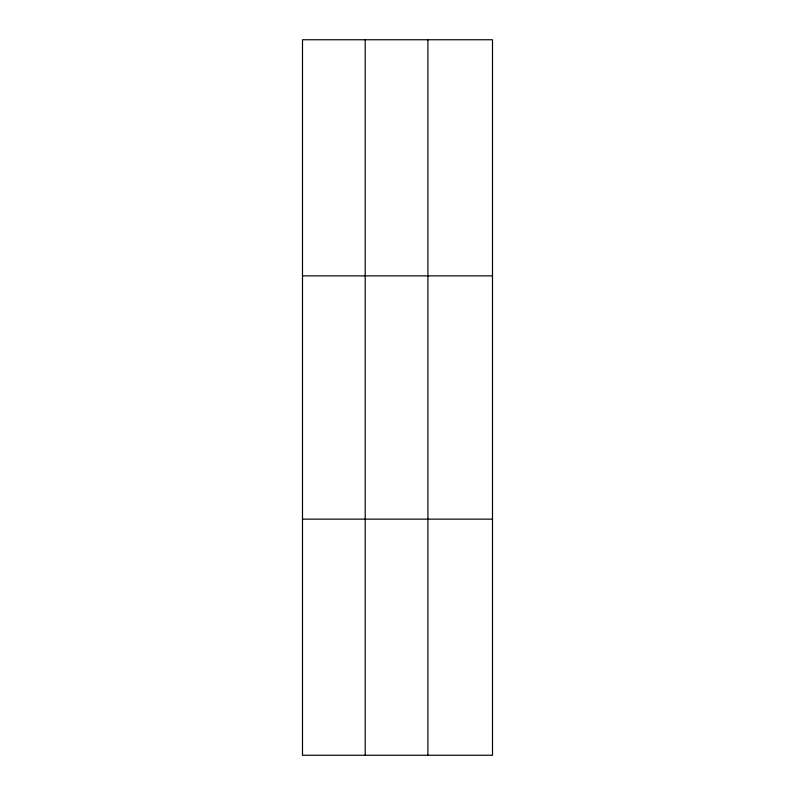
<?xml version="1.0" encoding="UTF-8"?>
<svg xmlns="http://www.w3.org/2000/svg" width="795" height="795" viewBox="0 0 795 795"><rect width="100%" height="100%" fill="white"/><g stroke="black" fill="none" stroke-linecap="round" stroke-linejoin="round"><path stroke-width="1.19" d="M365.203 39.75L365.203 755.25M427.899 39.75L427.899 755.25M302.498 275.865L492.503 275.865M302.498 519.135L492.503 519.135M492.503 721.522L492.503 755.25L302.498 755.25L302.498 39.75L492.503 39.75L492.503 721.522"/></g></svg>
